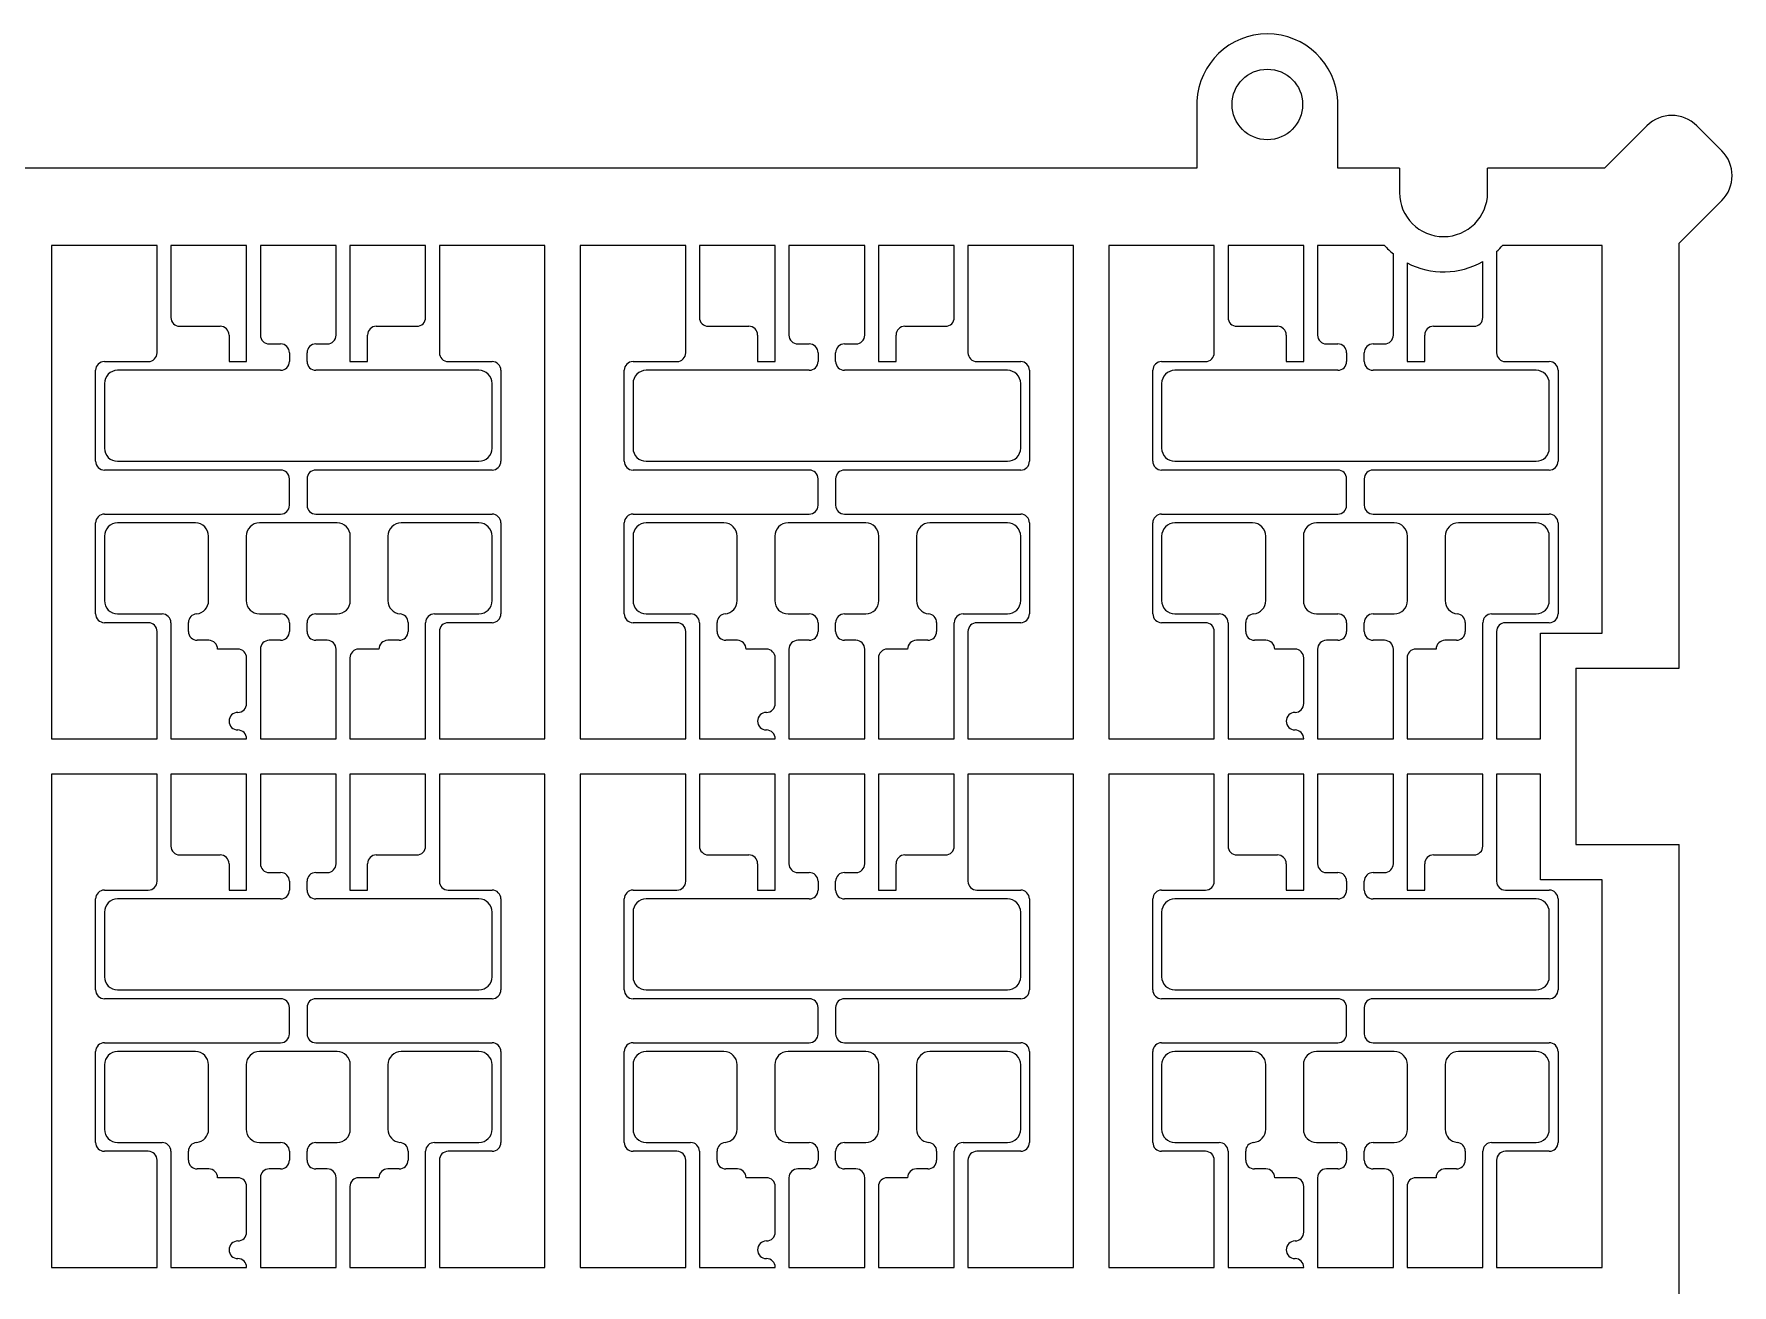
# Model space of a CAD drawing. Header units: millimetres. Extents: x -81 to 81, y -86 to 86.
# Drawn here: x -15 to 81.4, y 15 to 86 of the extents above; entities that cross this region are included whole.
import ezdxf

# ---------------------------------------------------------------- set-up
doc = ezdxf.new("R2010")
doc.units = ezdxf.units.MM

msp = doc.modelspace()

# ---------------------------------------------------------------- linework, layer by layer
at = {"color": 7, "linetype": 'Continuous', "lineweight": 25}
for p, q in [((51, 82.188), (51, 78.375)), ((59, 78.375), (59, 82.188)), ((76.544, 80.787), (74.132, 78.375)), ((80.787, 79.373), (79.373, 80.787)), ((51, 78.375), (-40, 78.375)), ((62.5, 78.375), (59, 78.375)), ((62.5, 78.375), (62.5, 77)), ((67.5, 77), (67.5, 78.375)), ((74.132, 78.375), (67.5, 78.375)), ((78.375, 74.132), (80.787, 76.544)), ((-14, 74), (-14, 46)), ((-8.01, 74), (-14, 74)), ((-8.01, 67.911), (-8.01, 74)), ((-2.93, 74), (-7.23, 74)), ((-7.23, 74), (-7.23, 69.911)), ((-2.93, 67.411), (-2.93, 74)), ((2.15, 74), (-2.15, 74)), ((-2.15, 74), (-2.15, 68.911)), ((2.15, 68.911), (2.15, 74)), ((7.23, 74), (2.93, 74)), ((2.93, 74), (2.93, 67.411)), ((7.23, 69.911), (7.23, 74)), ((14, 74), (8.01, 74)), ((8.01, 74), (8.01, 67.911)), ((14, 46), (14, 74)), ((16, 74), (16, 46)), ((21.99, 74), (16, 74)), ((21.99, 67.911), (21.99, 74)), ((27.07, 74), (22.77, 74)), ((22.77, 74), (22.77, 69.911)), ((27.07, 67.411), (27.07, 74)), ((32.15, 74), (27.85, 74)), ((27.85, 74), (27.85, 68.911)), ((32.15, 68.911), (32.15, 74)), ((37.23, 74), (32.93, 74)), ((32.93, 74), (32.93, 67.411)), ((37.23, 69.911), (37.23, 74)), ((44, 74), (38.01, 74)), ((38.01, 74), (38.01, 67.911)), ((44, 46), (44, 74)), ((46, 74), (46, 46)), ((51.99, 74), (46, 74)), ((51.99, 67.911), (51.99, 74)), ((57.07, 74), (52.77, 74)), ((52.77, 74), (52.77, 69.911)), ((57.07, 67.411), (57.07, 74)), ((61.646, 74), (57.85, 74)), ((57.85, 74), (57.85, 68.911)), ((62.15, 68.911), (62.15, 73.518)), ((68.01, 73.655), (68.01, 67.911)), ((74, 74), (68.354, 74)), ((74, 52), (74, 74)), ((78.375, 50), (78.375, 74.132)), ((62.93, 73.004), (62.93, 67.411)), ((67.23, 69.911), (67.23, 73.091)), ((-6.73, 69.411), (-4.43, 69.411)), ((4.43, 69.411), (6.73, 69.411)), ((23.27, 69.411), (25.57, 69.411)), ((34.43, 69.411), (36.73, 69.411)), ((53.27, 69.411), (55.57, 69.411)), ((64.43, 69.411), (66.73, 69.411)), ((-3.93, 68.911), (-3.93, 67.411)), ((3.93, 67.411), (3.93, 68.911)), ((26.07, 68.911), (26.07, 67.411)), ((33.93, 67.411), (33.93, 68.911)), ((56.07, 68.911), (56.07, 67.411)), ((63.93, 67.411), (63.93, 68.911)), ((-1.65, 68.411), (-1, 68.411)), ((-0.5, 67.911), (-0.5, 67.411)), ((0.5, 67.411), (0.5, 67.911)), ((1, 68.411), (1.65, 68.411)), ((28.35, 68.411), (29, 68.411)), ((29.5, 67.911), (29.5, 67.411)), ((30.5, 67.411), (30.5, 67.911)), ((31, 68.411), (31.65, 68.411)), ((58.35, 68.411), (59, 68.411)), ((59.5, 67.911), (59.5, 67.411)), ((60.5, 67.411), (60.5, 67.911)), ((61, 68.411), (61.65, 68.411)), ((-11.5, 61.75), (-11.5, 66.911)), ((-11, 67.411), (-8.51, 67.411)), ((-1, 66.911), (-10.25, 66.911)), ((-3.93, 67.411), (-2.93, 67.411)), ((10.25, 66.911), (1, 66.911)), ((2.93, 67.411), (3.93, 67.411)), ((8.51, 67.411), (11, 67.411)), ((11.5, 66.911), (11.5, 61.75)), ((18.5, 61.75), (18.5, 66.911)), ((19, 67.411), (21.49, 67.411)), ((29, 66.911), (19.75, 66.911)), ((26.07, 67.411), (27.07, 67.411)), ((40.25, 66.911), (31, 66.911)), ((32.93, 67.411), (33.93, 67.411)), ((38.51, 67.411), (41, 67.411)), ((41.5, 66.911), (41.5, 61.75)), ((48.5, 61.75), (48.5, 66.911)), ((49, 67.411), (51.49, 67.411)), ((59, 66.911), (49.75, 66.911)), ((56.07, 67.411), (57.07, 67.411)), ((70.25, 66.911), (61, 66.911)), ((62.93, 67.411), (63.93, 67.411)), ((68.51, 67.411), (71, 67.411)), ((71.5, 66.911), (71.5, 61.75)), ((-11, 66.161), (-11, 62.5)), ((11, 62.5), (11, 66.161)), ((19, 66.161), (19, 62.5)), ((41, 62.5), (41, 66.161)), ((49, 66.161), (49, 62.5)), ((71, 62.5), (71, 66.161)), ((-10.25, 61.75), (10.25, 61.75)), ((19.75, 61.75), (40.25, 61.75)), ((49.75, 61.75), (70.25, 61.75)), ((-1, 61.25), (-11, 61.25)), ((-0.5, 59.25), (-0.5, 60.75)), ((0.5, 60.75), (0.5, 59.25)), ((11, 61.25), (1, 61.25)), ((29, 61.25), (19, 61.25)), ((29.5, 59.25), (29.5, 60.75)), ((30.5, 60.75), (30.5, 59.25)), ((41, 61.25), (31, 61.25)), ((59, 61.25), (49, 61.25)), ((59.5, 59.25), (59.5, 60.75)), ((60.5, 60.75), (60.5, 59.25)), ((71, 61.25), (61, 61.25)), ((-11.5, 53.089), (-11.5, 58.25)), ((-11, 58.75), (-1, 58.75)), ((-5.84, 58.25), (-10.25, 58.25)), ((2.205, 58.25), (-2.205, 58.25)), ((1, 58.75), (11, 58.75)), ((10.25, 58.25), (5.84, 58.25)), ((11.5, 58.25), (11.5, 53.089)), ((18.5, 53.089), (18.5, 58.25)), ((19, 58.75), (29, 58.75)), ((24.16, 58.25), (19.75, 58.25)), ((32.205, 58.25), (27.795, 58.25)), ((31, 58.75), (41, 58.75)), ((40.25, 58.25), (35.84, 58.25)), ((41.5, 58.25), (41.5, 53.089)), ((48.5, 53.089), (48.5, 58.25)), ((49, 58.75), (59, 58.75)), ((54.16, 58.25), (49.75, 58.25)), ((62.205, 58.25), (57.795, 58.25)), ((61, 58.75), (71, 58.75)), ((70.25, 58.25), (65.84, 58.25)), ((71.5, 58.25), (71.5, 53.089)), ((-11, 57.5), (-11, 53.839)), ((-5.09, 53.839), (-5.09, 57.5)), ((-2.955, 57.5), (-2.955, 53.839)), ((2.955, 53.839), (2.955, 57.5)), ((5.09, 57.5), (5.09, 53.839)), ((11, 53.839), (11, 57.5)), ((19, 57.5), (19, 53.839)), ((24.91, 53.839), (24.91, 57.5)), ((27.045, 57.5), (27.045, 53.839)), ((32.955, 53.839), (32.955, 57.5)), ((35.09, 57.5), (35.09, 53.839)), ((41, 53.839), (41, 57.5)), ((49, 57.5), (49, 53.839)), ((54.91, 53.839), (54.91, 57.5)), ((57.045, 57.5), (57.045, 53.839)), ((62.955, 53.839), (62.955, 57.5)), ((65.09, 57.5), (65.09, 53.839)), ((71, 53.839), (71, 57.5)), ((-10.25, 53.089), (-7.73, 53.089)), ((-2.205, 53.089), (-1, 53.089)), ((1, 53.089), (2.205, 53.089)), ((7.73, 53.089), (10.25, 53.089)), ((19.75, 53.089), (22.27, 53.089)), ((27.795, 53.089), (29, 53.089)), ((31, 53.089), (32.205, 53.089)), ((37.73, 53.089), (40.25, 53.089)), ((49.75, 53.089), (52.27, 53.089)), ((57.795, 53.089), (59, 53.089)), ((61, 53.089), (62.205, 53.089)), ((67.73, 53.089), (70.25, 53.089)), ((-8.51, 52.589), (-11, 52.589)), ((-8.01, 46), (-8.01, 52.089)), ((-7.23, 52.589), (-7.23, 46)), ((-6.23, 52.089), (-6.23, 52.594)), ((-0.5, 52.589), (-0.5, 52.089)), ((0.5, 52.089), (0.5, 52.589)), ((6.23, 52.594), (6.23, 52.089)), ((7.23, 46), (7.23, 52.589)), ((8.01, 52.089), (8.01, 46)), ((11, 52.589), (8.51, 52.589)), ((21.49, 52.589), (19, 52.589)), ((21.99, 46), (21.99, 52.089)), ((22.77, 52.589), (22.77, 46)), ((23.77, 52.089), (23.77, 52.594)), ((29.5, 52.589), (29.5, 52.089)), ((30.5, 52.089), (30.5, 52.589)), ((36.23, 52.594), (36.23, 52.089)), ((37.23, 46), (37.23, 52.589)), ((38.01, 52.089), (38.01, 46)), ((41, 52.589), (38.51, 52.589)), ((51.49, 52.589), (49, 52.589)), ((51.99, 46), (51.99, 52.089)), ((52.77, 52.589), (52.77, 46)), ((53.77, 52.089), (53.77, 52.594)), ((59.5, 52.589), (59.5, 52.089)), ((60.5, 52.089), (60.5, 52.589)), ((66.23, 52.594), (66.23, 52.089)), ((67.23, 46), (67.23, 52.589)), ((68.01, 52.089), (68.01, 46)), ((71, 52.589), (68.51, 52.589)), ((-5.08, 51.589), (-5.73, 51.589)), ((-3.43, 51.089), (-4.58, 51.089)), ((-2.15, 51.089), (-2.15, 46)), ((-1, 51.589), (-1.65, 51.589)), ((1.65, 51.589), (1, 51.589)), ((2.15, 46), (2.15, 51.089)), ((4.58, 51.089), (3.43, 51.089)), ((5.73, 51.589), (5.08, 51.589)), ((24.92, 51.589), (24.27, 51.589)), ((26.57, 51.089), (25.42, 51.089)), ((27.85, 51.089), (27.85, 46)), ((29, 51.589), (28.35, 51.589)), ((31.65, 51.589), (31, 51.589)), ((32.15, 46), (32.15, 51.089)), ((34.58, 51.089), (33.43, 51.089)), ((35.73, 51.589), (35.08, 51.589)), ((54.92, 51.589), (54.27, 51.589)), ((56.57, 51.089), (55.42, 51.089)), ((57.85, 51.089), (57.85, 46)), ((59, 51.589), (58.35, 51.589)), ((61.65, 51.589), (61, 51.589)), ((62.15, 46), (62.15, 51.089)), ((64.58, 51.089), (63.43, 51.089)), ((65.73, 51.589), (65.08, 51.589)), ((70.5, 46), (70.5, 52)), ((70.5, 52), (74, 52)), ((-2.93, 48), (-2.93, 50.589)), ((2.93, 50.589), (2.93, 46)), ((27.07, 48), (27.07, 50.589)), ((32.93, 50.589), (32.93, 46)), ((57.07, 48), (57.07, 50.589)), ((62.93, 50.589), (62.93, 46)), ((72.5, 50), (78.375, 50)), ((72.5, 50), (72.5, 40)), ((-14, 46), (-8.01, 46)), ((-7.23, 46), (-2.93, 46)), ((-2.15, 46), (2.15, 46)), ((2.93, 46), (7.23, 46)), ((8.01, 46), (14, 46)), ((16, 46), (21.99, 46)), ((22.77, 46), (27.07, 46)), ((27.85, 46), (32.15, 46)), ((32.93, 46), (37.23, 46)), ((38.01, 46), (44, 46)), ((46, 46), (51.99, 46)), ((52.77, 46), (57.07, 46)), ((57.85, 46), (62.15, 46)), ((62.93, 46), (67.23, 46)), ((68.01, 46), (70.5, 46)), ((-8.01, 44), (-14, 44)), ((-14, 44), (-14, 16)), ((-8.01, 37.911), (-8.01, 44)), ((-2.93, 44), (-7.23, 44)), ((-7.23, 44), (-7.23, 39.911)), ((-2.93, 37.411), (-2.93, 44)), ((2.15, 44), (-2.15, 44)), ((-2.15, 44), (-2.15, 38.911)), ((2.15, 38.911), (2.15, 44)), ((2.93, 44), (2.93, 37.411)), ((7.23, 44), (2.93, 44)), ((7.23, 39.911), (7.23, 44)), ((14, 44), (8.01, 44)), ((8.01, 44), (8.01, 37.911)), ((14, 16), (14, 44)), ((21.99, 44), (16, 44)), ((16, 44), (16, 16)), ((21.99, 37.911), (21.99, 44)), ((27.07, 44), (22.77, 44)), ((22.77, 44), (22.77, 39.911)), ((27.07, 37.411), (27.07, 44)), ((32.15, 44), (27.85, 44)), ((27.85, 44), (27.85, 38.911)), ((32.15, 38.911), (32.15, 44)), ((37.23, 44), (32.93, 44)), ((32.93, 44), (32.93, 37.411)), ((37.23, 39.911), (37.23, 44)), ((44, 44), (38.01, 44)), ((38.01, 44), (38.01, 37.911)), ((44, 16), (44, 44)), ((51.99, 44), (46, 44)), ((46, 44), (46, 16)), ((51.99, 37.911), (51.99, 44)), ((57.07, 44), (52.77, 44)), ((52.77, 44), (52.77, 39.911)), ((57.07, 37.411), (57.07, 44)), ((62.15, 44), (57.85, 44)), ((57.85, 44), (57.85, 38.911)), ((62.15, 38.911), (62.15, 44)), ((62.93, 44), (62.93, 37.411)), ((67.23, 44), (62.93, 44)), ((67.23, 39.911), (67.23, 44)), ((70.5, 44), (68.01, 44)), ((68.01, 44), (68.01, 37.911)), ((70.5, 38), (70.5, 44)), ((72.5, 40), (78.375, 40)), ((78.375, -74.132), (78.375, 40)), ((-6.73, 39.411), (-4.43, 39.411)), ((-3.93, 38.911), (-3.93, 37.411)), ((3.93, 37.411), (3.93, 38.911)), ((4.43, 39.411), (6.73, 39.411)), ((23.27, 39.411), (25.57, 39.411)), ((26.07, 38.911), (26.07, 37.411)), ((33.93, 37.411), (33.93, 38.911)), ((34.43, 39.411), (36.73, 39.411)), ((53.27, 39.411), (55.57, 39.411)), ((56.07, 38.911), (56.07, 37.411)), ((63.93, 37.411), (63.93, 38.911)), ((64.43, 39.411), (66.73, 39.411)), ((-1.65, 38.411), (-1, 38.411)), ((-0.5, 37.911), (-0.5, 37.411)), ((0.5, 37.411), (0.5, 37.911)), ((1, 38.411), (1.65, 38.411)), ((28.35, 38.411), (29, 38.411)), ((29.5, 37.911), (29.5, 37.411)), ((30.5, 37.411), (30.5, 37.911)), ((31, 38.411), (31.65, 38.411)), ((58.35, 38.411), (59, 38.411)), ((59.5, 37.911), (59.5, 37.411)), ((60.5, 37.411), (60.5, 37.911)), ((61, 38.411), (61.65, 38.411)), ((74, 38), (70.5, 38)), ((74, 16), (74, 38)), ((-11.5, 31.75), (-11.5, 36.911)), ((-11, 37.411), (-8.51, 37.411)), ((-1, 36.911), (-10.25, 36.911)), ((-3.93, 37.411), (-2.93, 37.411)), ((10.25, 36.911), (1, 36.911)), ((2.93, 37.411), (3.93, 37.411)), ((8.51, 37.411), (11, 37.411)), ((11.5, 36.911), (11.5, 31.75)), ((18.5, 31.75), (18.5, 36.911)), ((19, 37.411), (21.49, 37.411)), ((29, 36.911), (19.75, 36.911)), ((26.07, 37.411), (27.07, 37.411)), ((40.25, 36.911), (31, 36.911)), ((32.93, 37.411), (33.93, 37.411)), ((38.51, 37.411), (41, 37.411)), ((41.5, 36.911), (41.5, 31.75)), ((48.5, 31.75), (48.5, 36.911)), ((49, 37.411), (51.49, 37.411)), ((59, 36.911), (49.75, 36.911)), ((56.07, 37.411), (57.07, 37.411)), ((70.25, 36.911), (61, 36.911)), ((62.93, 37.411), (63.93, 37.411)), ((68.51, 37.411), (71, 37.411)), ((71.5, 36.911), (71.5, 31.75)), ((-11, 36.161), (-11, 32.5)), ((11, 32.5), (11, 36.161)), ((19, 36.161), (19, 32.5)), ((41, 32.5), (41, 36.161)), ((49, 36.161), (49, 32.5)), ((71, 32.5), (71, 36.161)), ((-1, 31.25), (-11, 31.25)), ((-10.25, 31.75), (10.25, 31.75)), ((11, 31.25), (1, 31.25)), ((29, 31.25), (19, 31.25)), ((19.75, 31.75), (40.25, 31.75)), ((41, 31.25), (31, 31.25)), ((59, 31.25), (49, 31.25)), ((49.75, 31.75), (70.25, 31.75)), ((71, 31.25), (61, 31.25)), ((-0.5, 29.25), (-0.5, 30.75)), ((0.5, 30.75), (0.5, 29.25)), ((29.5, 29.25), (29.5, 30.75)), ((30.5, 30.75), (30.5, 29.25)), ((59.5, 29.25), (59.5, 30.75)), ((60.5, 30.75), (60.5, 29.25)), ((-11.5, 23.089), (-11.5, 28.25)), ((-11, 28.75), (-1, 28.75)), ((-5.84, 28.25), (-10.25, 28.25)), ((2.205, 28.25), (-2.205, 28.25)), ((1, 28.75), (11, 28.75)), ((10.25, 28.25), (5.84, 28.25)), ((11.5, 28.25), (11.5, 23.089)), ((18.5, 23.089), (18.5, 28.25)), ((19, 28.75), (29, 28.75)), ((24.16, 28.25), (19.75, 28.25)), ((32.205, 28.25), (27.795, 28.25)), ((31, 28.75), (41, 28.75)), ((40.25, 28.25), (35.84, 28.25)), ((41.5, 28.25), (41.5, 23.089)), ((48.5, 23.089), (48.5, 28.25)), ((49, 28.75), (59, 28.75)), ((54.16, 28.25), (49.75, 28.25)), ((62.205, 28.25), (57.795, 28.25)), ((61, 28.75), (71, 28.75)), ((70.25, 28.25), (65.84, 28.25)), ((71.5, 28.25), (71.5, 23.089)), ((-11, 27.5), (-11, 23.839)), ((-5.09, 23.839), (-5.09, 27.5)), ((-2.955, 27.5), (-2.955, 23.839)), ((2.955, 23.839), (2.955, 27.5)), ((5.09, 27.5), (5.09, 23.839)), ((11, 23.839), (11, 27.5)), ((19, 27.5), (19, 23.839)), ((24.91, 23.839), (24.91, 27.5)), ((27.045, 27.5), (27.045, 23.839)), ((32.955, 23.839), (32.955, 27.5)), ((35.09, 27.5), (35.09, 23.839)), ((41, 23.839), (41, 27.5)), ((49, 27.5), (49, 23.839)), ((54.91, 23.839), (54.91, 27.5)), ((57.045, 27.5), (57.045, 23.839)), ((62.955, 23.839), (62.955, 27.5)), ((65.09, 27.5), (65.09, 23.839)), ((71, 23.839), (71, 27.5)), ((-8.51, 22.589), (-11, 22.589)), ((-10.25, 23.089), (-7.73, 23.089)), ((-7.23, 22.589), (-7.23, 16)), ((-6.23, 22.089), (-6.23, 22.594)), ((-2.205, 23.089), (-1, 23.089)), ((-0.5, 22.589), (-0.5, 22.089)), ((0.5, 22.089), (0.5, 22.589)), ((1, 23.089), (2.205, 23.089)), ((6.23, 22.594), (6.23, 22.089)), ((7.23, 16), (7.23, 22.589)), ((7.73, 23.089), (10.25, 23.089)), ((11, 22.589), (8.51, 22.589)), ((21.49, 22.589), (19, 22.589)), ((19.75, 23.089), (22.27, 23.089)), ((22.77, 22.589), (22.77, 16)), ((23.77, 22.089), (23.77, 22.594)), ((27.795, 23.089), (29, 23.089)), ((29.5, 22.589), (29.5, 22.089)), ((30.5, 22.089), (30.5, 22.589)), ((31, 23.089), (32.205, 23.089)), ((36.23, 22.594), (36.23, 22.089)), ((37.23, 16), (37.23, 22.589)), ((37.73, 23.089), (40.25, 23.089)), ((41, 22.589), (38.51, 22.589)), ((51.49, 22.589), (49, 22.589)), ((49.75, 23.089), (52.27, 23.089)), ((52.77, 22.589), (52.77, 16)), ((53.77, 22.089), (53.77, 22.594)), ((57.795, 23.089), (59, 23.089)), ((59.5, 22.589), (59.5, 22.089)), ((60.5, 22.089), (60.5, 22.589)), ((61, 23.089), (62.205, 23.089)), ((66.23, 22.594), (66.23, 22.089)), ((67.23, 16), (67.23, 22.589)), ((67.73, 23.089), (70.25, 23.089)), ((71, 22.589), (68.51, 22.589)), ((-8.01, 16), (-8.01, 22.089)), ((-5.08, 21.589), (-5.73, 21.589)), ((-1, 21.589), (-1.65, 21.589)), ((1.65, 21.589), (1, 21.589)), ((5.73, 21.589), (5.08, 21.589)), ((8.01, 22.089), (8.01, 16)), ((21.99, 16), (21.99, 22.089)), ((24.92, 21.589), (24.27, 21.589)), ((29, 21.589), (28.35, 21.589)), ((31.65, 21.589), (31, 21.589)), ((35.73, 21.589), (35.08, 21.589)), ((38.01, 22.089), (38.01, 16)), ((51.99, 16), (51.99, 22.089)), ((54.92, 21.589), (54.27, 21.589)), ((59, 21.589), (58.35, 21.589)), ((61.65, 21.589), (61, 21.589)), ((65.73, 21.589), (65.08, 21.589)), ((68.01, 22.089), (68.01, 16)), ((-3.43, 21.089), (-4.58, 21.089)), ((-2.93, 18), (-2.93, 20.589)), ((-2.15, 21.089), (-2.15, 16)), ((2.15, 16), (2.15, 21.089)), ((2.93, 20.589), (2.93, 16)), ((4.58, 21.089), (3.43, 21.089)), ((26.57, 21.089), (25.42, 21.089)), ((27.07, 18), (27.07, 20.589)), ((27.85, 21.089), (27.85, 16)), ((32.15, 16), (32.15, 21.089)), ((32.93, 20.589), (32.93, 16)), ((34.58, 21.089), (33.43, 21.089)), ((56.57, 21.089), (55.42, 21.089)), ((57.07, 18), (57.07, 20.589)), ((57.85, 21.089), (57.85, 16)), ((62.15, 16), (62.15, 21.089)), ((62.93, 20.589), (62.93, 16)), ((64.58, 21.089), (63.43, 21.089)), ((-14, 16), (-8.01, 16)), ((-7.23, 16), (-2.93, 16)), ((-2.15, 16), (2.15, 16)), ((2.93, 16), (7.23, 16)), ((8.01, 16), (14, 16)), ((16, 16), (21.99, 16)), ((22.77, 16), (27.07, 16)), ((27.85, 16), (32.15, 16)), ((32.93, 16), (37.23, 16)), ((38.01, 16), (44, 16)), ((46, 16), (51.99, 16)), ((52.77, 16), (57.07, 16)), ((57.85, 16), (62.15, 16)), ((62.93, 16), (67.23, 16)), ((68.01, 16), (74, 16))]:
    msp.add_line(p, q, dxfattribs=at)
msp.add_circle((55, 82), 2.003, dxfattribs=at)
for centre, radius, start, end in [((55, 81.995), 4.005, 2.74967, 177.25033), ((77.959, 79.373), 2, 45, 135), ((79.373, 77.959), 2, 315, 45), ((65, 77), 2.5, 180, 0), ((65, 77), 4.5, 221.81031, 230.70353), ((65, 77), 4.5, 311.98137, 318.18969), ((65, 77), 4.5, 242.61289, 299.70642), ((-6.73, 69.911), 0.5, 180.00005, 270), ((-4.43, 68.911), 0.5, 0, 90), ((4.43, 68.911), 0.5, 90, 180), ((6.73, 69.911), 0.5, 270, 359.99995), ((23.27, 69.911), 0.5, 180.00005, 270), ((25.57, 68.911), 0.5, 0, 90), ((34.43, 68.911), 0.5, 90, 180), ((36.73, 69.911), 0.5, 270, 359.99995), ((53.27, 69.911), 0.5, 180.00005, 270), ((55.57, 68.911), 0.5, 0, 90), ((64.43, 68.911), 0.5, 90, 180), ((66.73, 69.911), 0.5, 270, 359.99995), ((-1.65, 68.911), 0.5, 180, 270), ((1.65, 68.911), 0.5, 269.99996, 359.99993), ((28.35, 68.911), 0.5, 180, 270), ((31.65, 68.911), 0.5, 269.99996, 359.99993), ((58.35, 68.911), 0.5, 180, 270), ((61.65, 68.911), 0.5, 269.99996, 359.99993), ((-8.51, 67.911), 0.5, 270, 0), ((-1, 67.911), 0.5, 360, 90.00008), ((1, 67.911), 0.5, 89.99992, 180), ((8.51, 67.911), 0.5, 180, 270), ((21.49, 67.911), 0.5, 270, 0), ((29, 67.911), 0.5, 0, 90.00008), ((31, 67.911), 0.5, 89.99992, 180), ((38.51, 67.911), 0.5, 180, 270), ((51.49, 67.911), 0.5, 270, 0), ((59, 67.911), 0.5, 0, 90.00008), ((61, 67.911), 0.5, 89.99992, 180), ((68.51, 67.911), 0.5, 180, 270), ((-11, 66.911), 0.5, 90, 179.99972), ((-10.25, 66.161), 0.75, 90, 180), ((-1, 67.411), 0.5, 270, 0), ((1, 67.411), 0.5, 180, 270), ((10.25, 66.161), 0.75, 0, 90), ((11, 66.911), 0.5, 0.00028, 90), ((19, 66.911), 0.5, 90, 179.99972), ((19.75, 66.161), 0.75, 90, 180), ((29, 67.411), 0.5, 270, 0), ((31, 67.411), 0.5, 180, 270), ((40.25, 66.161), 0.75, 0, 90), ((41, 66.911), 0.5, 0.00028, 90), ((49, 66.911), 0.5, 90, 179.99972), ((49.75, 66.161), 0.75, 90, 180), ((59, 67.411), 0.5, 270, 0), ((61, 67.411), 0.5, 180, 270), ((70.25, 66.161), 0.75, 0, 90), ((71, 66.911), 0.5, 0.00028, 90), ((-11, 61.75), 0.5, 179.99972, 270), ((-10.25, 62.5), 0.75, 180, 270), ((10.25, 62.5), 0.75, 270, 0), ((11, 61.75), 0.5, 270, 0.00028), ((19, 61.75), 0.5, 179.99972, 270), ((19.75, 62.5), 0.75, 180, 270), ((40.25, 62.5), 0.75, 270, 0), ((41, 61.75), 0.5, 270, 0.00028), ((49, 61.75), 0.5, 179.99972, 270), ((49.75, 62.5), 0.75, 180, 270), ((70.25, 62.5), 0.75, 270, 0), ((71, 61.75), 0.5, 270, 0.00028), ((-1, 60.75), 0.5, 0.00003, 90), ((1, 60.75), 0.5, 90, 179.99997), ((29, 60.75), 0.5, 0.00003, 90), ((31, 60.75), 0.5, 90, 179.99997), ((59, 60.75), 0.5, 0.00003, 90), ((61, 60.75), 0.5, 90, 179.99997), ((-1, 59.25), 0.5, 270, 0.00003), ((1, 59.25), 0.5, 179.99997, 270), ((29, 59.25), 0.5, 270, 0.00003), ((31, 59.25), 0.5, 179.99997, 270), ((59, 59.25), 0.5, 270, 0.00003), ((61, 59.25), 0.5, 179.99997, 270), ((-11, 58.25), 0.5, 90, 180.00037), ((-10.25, 57.5), 0.75, 90, 180), ((-5.84, 57.5), 0.75, 0, 90), ((-2.205, 57.5), 0.75, 90, 180), ((2.205, 57.5), 0.75, 0, 90), ((5.84, 57.5), 0.75, 90, 180), ((10.25, 57.5), 0.75, 0, 90), ((11, 58.25), 0.5, 359.99963, 90), ((19, 58.25), 0.5, 90, 180.00037), ((19.75, 57.5), 0.75, 90, 180), ((24.16, 57.5), 0.75, 0, 90), ((27.795, 57.5), 0.75, 90, 180), ((32.205, 57.5), 0.75, 0, 90), ((35.84, 57.5), 0.75, 90, 180), ((40.25, 57.5), 0.75, 0, 90), ((41, 58.25), 0.5, 359.99963, 90), ((49, 58.25), 0.5, 90, 180.00037), ((49.75, 57.5), 0.75, 90, 180), ((54.16, 57.5), 0.75, 0, 90), ((57.795, 57.5), 0.75, 90, 180), ((62.205, 57.5), 0.75, 0, 90), ((65.84, 57.5), 0.75, 90, 180), ((70.25, 57.5), 0.75, 0, 90), ((71, 58.25), 0.5, 359.99963, 90), ((-11, 53.089), 0.5, 180.00037, 270), ((-10.25, 53.839), 0.75, 180, 270), ((-7.73, 52.589), 0.5, 359.99997, 90), ((-5.73, 52.594), 0.5, 95.07028, 180), ((-5.84, 53.839), 0.75, 275.07028, 0), ((-2.205, 53.839), 0.75, 180, 270), ((-1, 52.589), 0.5, 0, 90), ((1, 52.589), 0.5, 90, 180), ((2.205, 53.839), 0.75, 270, 0), ((5.84, 53.839), 0.75, 180, 264.92972), ((5.73, 52.594), 0.5, 0, 84.92972), ((7.73, 52.589), 0.5, 90, 180.00003), ((10.25, 53.839), 0.75, 270, 0), ((11, 53.089), 0.5, 270, 359.99963), ((19, 53.089), 0.5, 180.00037, 270), ((19.75, 53.839), 0.75, 180, 270), ((22.27, 52.589), 0.5, 359.99997, 90), ((24.27, 52.594), 0.5, 95.07028, 180), ((24.16, 53.839), 0.75, 275.07028, 0), ((27.795, 53.839), 0.75, 180, 270), ((29, 52.589), 0.5, 0, 90), ((31, 52.589), 0.5, 90, 180), ((32.205, 53.839), 0.75, 270, 0), ((35.84, 53.839), 0.75, 180, 264.92972), ((35.73, 52.594), 0.5, 0, 84.92972), ((37.73, 52.589), 0.5, 90, 180.00003), ((40.25, 53.839), 0.75, 270, 0), ((41, 53.089), 0.5, 270, 359.99963), ((49, 53.089), 0.5, 180.00037, 270), ((49.75, 53.839), 0.75, 180, 270), ((52.27, 52.589), 0.5, 359.99997, 90), ((54.27, 52.594), 0.5, 95.07028, 180), ((54.16, 53.839), 0.75, 275.07028, 0), ((57.795, 53.839), 0.75, 180, 270), ((59, 52.589), 0.5, 0, 90), ((61, 52.589), 0.5, 90, 180), ((62.205, 53.839), 0.75, 270, 0), ((65.84, 53.839), 0.75, 180, 264.92972), ((65.73, 52.594), 0.5, 0, 84.92972), ((67.73, 52.589), 0.5, 90, 180.00003), ((70.25, 53.839), 0.75, 270, 0), ((71, 53.089), 0.5, 270, 359.99963), ((-8.51, 52.089), 0.5, 360, 90), ((-5.73, 52.089), 0.5, 180, 270.00008), ((-1, 52.089), 0.5, 269.99992, 0), ((1, 52.089), 0.5, 180, 270.00008), ((5.73, 52.089), 0.5, 269.99992, 0), ((8.51, 52.089), 0.5, 90, 180), ((21.49, 52.089), 0.5, 360, 90), ((24.27, 52.089), 0.5, 180, 270.00008), ((29, 52.089), 0.5, 269.99992, 0), ((31, 52.089), 0.5, 180, 270.00008), ((35.73, 52.089), 0.5, 269.99992, 0), ((38.51, 52.089), 0.5, 90, 180), ((51.49, 52.089), 0.5, 360, 90), ((54.27, 52.089), 0.5, 180, 270.00008), ((59, 52.089), 0.5, 269.99992, 0), ((61, 52.089), 0.5, 180, 270.00008), ((65.73, 52.089), 0.5, 269.99992, 0), ((68.51, 52.089), 0.5, 90, 180), ((-5.08, 51.089), 0.5, 360, 90), ((-3.43, 50.589), 0.5, 360, 90), ((-1.65, 51.089), 0.5, 90, 180), ((1.65, 51.089), 0.5, 0.00007, 90.00004), ((3.43, 50.589), 0.5, 90, 180), ((5.08, 51.089), 0.5, 90, 180), ((24.92, 51.089), 0.5, 360, 90), ((26.57, 50.589), 0.5, 0, 90), ((28.35, 51.089), 0.5, 90, 180), ((31.65, 51.089), 0.5, 0.00007, 90.00004), ((33.43, 50.589), 0.5, 90, 180), ((35.08, 51.089), 0.5, 90, 180), ((54.92, 51.089), 0.5, 360, 90), ((56.57, 50.589), 0.5, 0, 90), ((58.35, 51.089), 0.5, 90, 180), ((61.65, 51.089), 0.5, 0.00007, 90.00004), ((63.43, 50.589), 0.5, 90, 180), ((65.08, 51.089), 0.5, 90, 180), ((-3.43, 47), 0.5, 90, 270), ((-3.43, 48), 0.5, 270, 0), ((26.57, 47), 0.5, 90, 270), ((26.57, 48), 0.5, 270, 360), ((56.57, 47), 0.5, 90, 270), ((56.57, 48), 0.5, 270, 360), ((-3.43, 46), 0.5, 0.00003, 90), ((26.57, 46), 0.5, 0.00003, 90), ((56.57, 46), 0.5, 0.00003, 90), ((-6.73, 39.911), 0.5, 180.00005, 270), ((6.73, 39.911), 0.5, 270, 359.99995), ((23.27, 39.911), 0.5, 180.00005, 270), ((36.73, 39.911), 0.5, 270, 359.99995), ((53.27, 39.911), 0.5, 180.00005, 270), ((66.73, 39.911), 0.5, 270, 359.99995), ((-4.43, 38.911), 0.5, 0, 90), ((-1.65, 38.911), 0.5, 180, 270), ((1.65, 38.911), 0.5, 269.99996, 359.99993), ((4.43, 38.911), 0.5, 90, 180), ((25.57, 38.911), 0.5, 0, 90), ((28.35, 38.911), 0.5, 180, 270), ((31.65, 38.911), 0.5, 269.99996, 359.99993), ((34.43, 38.911), 0.5, 90, 180), ((55.57, 38.911), 0.5, 0, 90), ((58.35, 38.911), 0.5, 180, 270), ((61.65, 38.911), 0.5, 269.99996, 359.99993), ((64.43, 38.911), 0.5, 90, 180), ((-8.51, 37.911), 0.5, 270, 0), ((-1, 37.911), 0.5, 360, 90.00008), ((1, 37.911), 0.5, 89.99992, 180), ((8.51, 37.911), 0.5, 180, 270), ((21.49, 37.911), 0.5, 270, 0), ((29, 37.911), 0.5, 0, 90.00008), ((31, 37.911), 0.5, 89.99992, 180), ((38.51, 37.911), 0.5, 180, 270), ((51.49, 37.911), 0.5, 270, 0), ((59, 37.911), 0.5, 0, 90.00008), ((61, 37.911), 0.5, 89.99992, 180), ((68.51, 37.911), 0.5, 180, 270), ((-11, 36.911), 0.5, 90, 179.99972), ((-10.25, 36.161), 0.75, 90, 180), ((-1, 37.411), 0.5, 270, 0), ((1, 37.411), 0.5, 180, 270), ((10.25, 36.161), 0.75, 0, 90), ((11, 36.911), 0.5, 0.00028, 90), ((19, 36.911), 0.5, 90, 179.99972), ((19.75, 36.161), 0.75, 90, 180), ((29, 37.411), 0.5, 270, 0), ((31, 37.411), 0.5, 180, 270), ((40.25, 36.161), 0.75, 0, 90), ((41, 36.911), 0.5, 0.00028, 90), ((49, 36.911), 0.5, 90, 179.99972), ((49.75, 36.161), 0.75, 90, 180), ((59, 37.411), 0.5, 270, 0), ((61, 37.411), 0.5, 180, 270), ((70.25, 36.161), 0.75, 0, 90), ((71, 36.911), 0.5, 0.00028, 90), ((-10.25, 32.5), 0.75, 180, 270), ((10.25, 32.5), 0.75, 270, 0), ((19.75, 32.5), 0.75, 180, 270), ((40.25, 32.5), 0.75, 270, 0), ((49.75, 32.5), 0.75, 180, 270), ((70.25, 32.5), 0.75, 270, 0), ((-11, 31.75), 0.5, 179.99972, 270), ((-1, 30.75), 0.5, 0.00003, 90), ((1, 30.75), 0.5, 90, 179.99997), ((11, 31.75), 0.5, 270, 0.00028), ((19, 31.75), 0.5, 179.99972, 270), ((29, 30.75), 0.5, 0.00003, 90), ((31, 30.75), 0.5, 90, 179.99997), ((41, 31.75), 0.5, 270, 0.00028), ((49, 31.75), 0.5, 179.99972, 270), ((59, 30.75), 0.5, 0.00003, 90), ((61, 30.75), 0.5, 90, 179.99997), ((71, 31.75), 0.5, 270, 0.00028), ((-1, 29.25), 0.5, 270, 0.00003), ((1, 29.25), 0.5, 179.99997, 270), ((29, 29.25), 0.5, 270, 0.00003), ((31, 29.25), 0.5, 179.99997, 270), ((59, 29.25), 0.5, 270, 0.00003), ((61, 29.25), 0.5, 179.99997, 270), ((-11, 28.25), 0.5, 90, 180.00037), ((-10.25, 27.5), 0.75, 90, 180), ((-5.84, 27.5), 0.75, 0, 90), ((-2.205, 27.5), 0.75, 90, 180), ((2.205, 27.5), 0.75, 0, 90), ((5.84, 27.5), 0.75, 90, 180), ((10.25, 27.5), 0.75, 0, 90), ((11, 28.25), 0.5, 359.99963, 90), ((19, 28.25), 0.5, 90, 180.00037), ((19.75, 27.5), 0.75, 90, 180), ((24.16, 27.5), 0.75, 0, 90), ((27.795, 27.5), 0.75, 90, 180), ((32.205, 27.5), 0.75, 0, 90), ((35.84, 27.5), 0.75, 90, 180), ((40.25, 27.5), 0.75, 0, 90), ((41, 28.25), 0.5, 359.99963, 90), ((49, 28.25), 0.5, 90, 180.00037), ((49.75, 27.5), 0.75, 90, 180), ((54.16, 27.5), 0.75, 0, 90), ((57.795, 27.5), 0.75, 90, 180), ((62.205, 27.5), 0.75, 0, 90), ((65.84, 27.5), 0.75, 90, 180), ((70.25, 27.5), 0.75, 0, 90), ((71, 28.25), 0.5, 359.99963, 90), ((-10.25, 23.839), 0.75, 180, 270), ((-5.84, 23.839), 0.75, 275.07028, 0), ((-2.205, 23.839), 0.75, 180, 270), ((2.205, 23.839), 0.75, 270, 0), ((5.84, 23.839), 0.75, 180, 264.92972), ((10.25, 23.839), 0.75, 270, 0), ((19.75, 23.839), 0.75, 180, 270), ((24.16, 23.839), 0.75, 275.07028, 0), ((27.795, 23.839), 0.75, 180, 270), ((32.205, 23.839), 0.75, 270, 0), ((35.84, 23.839), 0.75, 180, 264.92972), ((40.25, 23.839), 0.75, 270, 0), ((49.75, 23.839), 0.75, 180, 270), ((54.16, 23.839), 0.75, 275.07028, 0), ((57.795, 23.839), 0.75, 180, 270), ((62.205, 23.839), 0.75, 270, 0), ((65.84, 23.839), 0.75, 180, 264.92972), ((70.25, 23.839), 0.75, 270, 0), ((-11, 23.089), 0.5, 180.00037, 270), ((-8.51, 22.089), 0.5, 360, 90), ((-7.73, 22.589), 0.5, 359.99997, 90), ((-5.73, 22.594), 0.5, 95.07028, 180), ((-1, 22.589), 0.5, 0, 90), ((1, 22.589), 0.5, 90, 180), ((5.73, 22.594), 0.5, 0, 84.92972), ((7.73, 22.589), 0.5, 90, 180.00003), ((8.51, 22.089), 0.5, 90, 180), ((11, 23.089), 0.5, 270, 359.99963), ((19, 23.089), 0.5, 180.00037, 270), ((21.49, 22.089), 0.5, 360, 90), ((22.27, 22.589), 0.5, 359.99997, 90), ((24.27, 22.594), 0.5, 95.07028, 180), ((29, 22.589), 0.5, 0, 90), ((31, 22.589), 0.5, 90, 180), ((35.73, 22.594), 0.5, 0, 84.92972), ((37.73, 22.589), 0.5, 90, 180.00003), ((38.51, 22.089), 0.5, 90, 180), ((41, 23.089), 0.5, 270, 359.99963), ((49, 23.089), 0.5, 180.00037, 270), ((51.49, 22.089), 0.5, 360, 90), ((52.27, 22.589), 0.5, 359.99997, 90), ((54.27, 22.594), 0.5, 95.07028, 180), ((59, 22.589), 0.5, 0, 90), ((61, 22.589), 0.5, 90, 180), ((65.73, 22.594), 0.5, 0, 84.92972), ((67.73, 22.589), 0.5, 90, 180.00003), ((68.51, 22.089), 0.5, 90, 180), ((71, 23.089), 0.5, 270, 359.99963), ((-5.73, 22.089), 0.5, 180, 270.00008), ((-5.08, 21.089), 0.5, 360, 90), ((-1.65, 21.089), 0.5, 90, 180), ((-1, 22.089), 0.5, 269.99992, 0), ((1, 22.089), 0.5, 180, 270.00008), ((1.65, 21.089), 0.5, 0.00007, 90.00004), ((5.08, 21.089), 0.5, 90, 180), ((5.73, 22.089), 0.5, 269.99992, 0), ((24.27, 22.089), 0.5, 180, 270.00008), ((24.92, 21.089), 0.5, 360, 90), ((28.35, 21.089), 0.5, 90, 180), ((29, 22.089), 0.5, 269.99992, 0), ((31, 22.089), 0.5, 180, 270.00008), ((31.65, 21.089), 0.5, 0.00007, 90.00004), ((35.08, 21.089), 0.5, 90, 180), ((35.73, 22.089), 0.5, 269.99992, 0), ((54.27, 22.089), 0.5, 180, 270.00008), ((54.92, 21.089), 0.5, 360, 90), ((58.35, 21.089), 0.5, 90, 180), ((59, 22.089), 0.5, 269.99992, 0), ((61, 22.089), 0.5, 180, 270.00008), ((61.65, 21.089), 0.5, 0.00007, 90.00004), ((65.08, 21.089), 0.5, 90, 180), ((65.73, 22.089), 0.5, 269.99992, 0), ((-3.43, 20.589), 0.5, 360, 90), ((3.43, 20.589), 0.5, 90, 180), ((26.57, 20.589), 0.5, 360, 90), ((33.43, 20.589), 0.5, 90, 180), ((56.57, 20.589), 0.5, 360, 90), ((63.43, 20.589), 0.5, 90, 180), ((-3.43, 17), 0.5, 90, 270), ((-3.43, 18), 0.5, 270, 0), ((26.57, 17), 0.5, 90, 270), ((26.57, 18), 0.5, 270, 360), ((56.57, 17), 0.5, 90, 270), ((56.57, 18), 0.5, 270, 360), ((-3.43, 16), 0.5, 0.00003, 90), ((26.57, 16), 0.5, 0.00003, 90), ((56.57, 16), 0.5, 0.00003, 90)]:
    msp.add_arc(centre, radius, start, end, dxfattribs=at)

doc.saveas('drawing.dxf')
